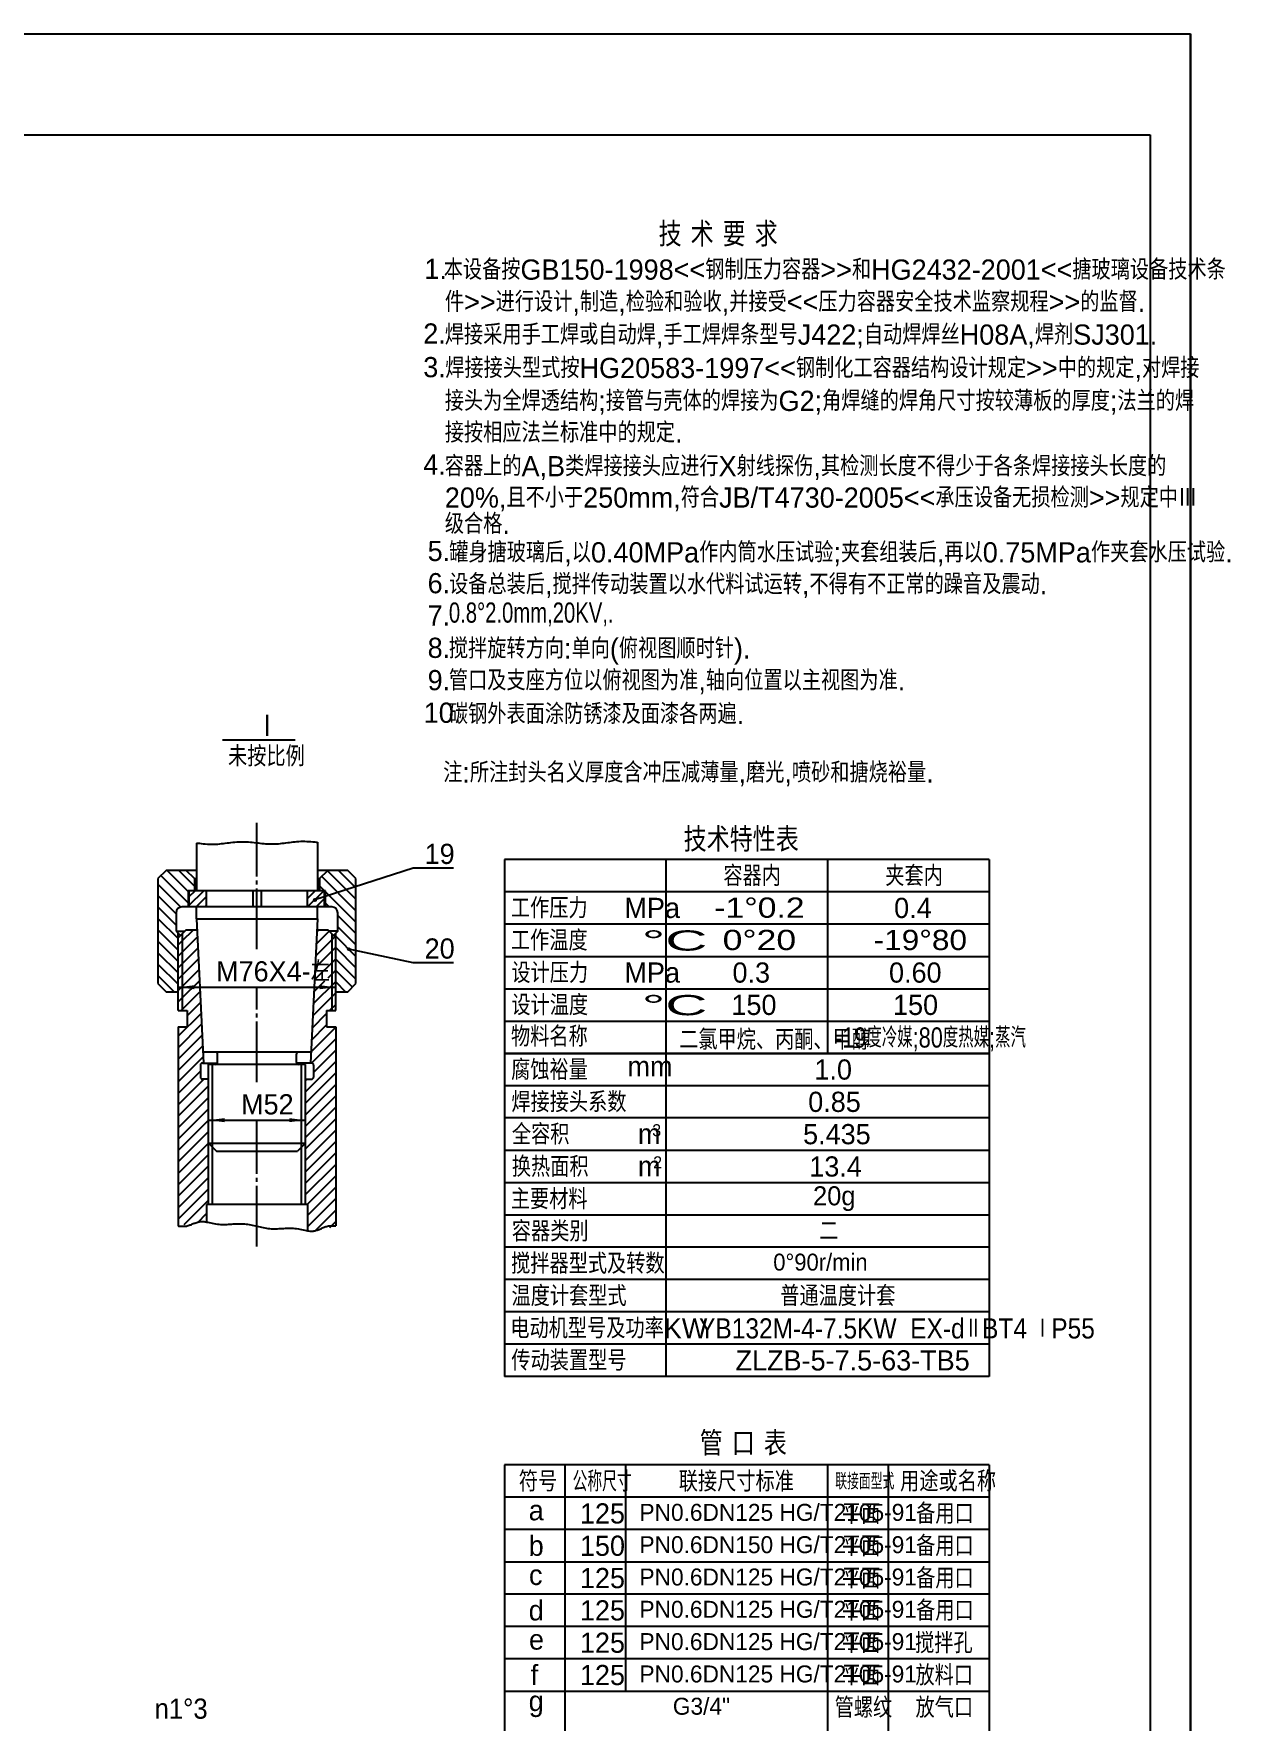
# Model space of a CAD drawing. Extents: x -623 to 82863, y -6032 to 376.
# Drawn here: x 5674.8 to 5971, y -275.4 to 142.3 of the extents above; entities that cross this region are included whole.
import ezdxf

# ---------------------------------------------------------------- set-up
doc = ezdxf.new("R2010")
doc.units = 0
doc.linetypes.add('DASHDOT', pattern=[18, 15, -1, 1, -1])
doc.layers.get('0').update_dxf_attribs({"color": 8, "linetype": 'CONTINUOUS'})
for name, color, linetype in [('1', 8, 'CONTINUOUS'), ('2', 94, 'DASHDOT'), ('5', 214, 'CONTINUOUS')]:
    doc.layers.add(name, color=color, linetype=linetype)
doc.styles.get("Standard").update_dxf_attribs({"font": 'cadt_en', "bigfont": 'cadt_hz'})
doc.styles.add('STYLE1', font='cadt_en.shx', dxfattribs={"bigfont": 'cadt_hz.shx'})
doc.styles.add('STYLE182', font='cadt_en.shx', dxfattribs={"width": 0.750162, "bigfont": 'cadt_hz.shx'})
doc.styles.add('STYLE183', font='cadt_en.shx', dxfattribs={"width": 0.94961, "bigfont": 'cadt_hz.shx'})
doc.styles.add('STYLE186', font='cadt_en.shx', dxfattribs={"width": 2.161005, "bigfont": 'cadt_hz.shx'})
doc.styles.add('STYLE187', font='cadt_en.shx', dxfattribs={"width": 2.161005, "bigfont": 'cadt_hz.shx'})
doc.styles.add('STYLE219', font='cadt_en.shx', dxfattribs={"width": 1.248089, "bigfont": 'cadt_hz.shx'})
doc.styles.add('STYLE220', font='cadt_en.shx', dxfattribs={"width": 1.168867, "bigfont": 'cadt_hz.shx'})
doc.styles.add('STYLE221', font='cadt_en.shx', dxfattribs={"width": 1.315585, "bigfont": 'cadt_hz.shx'})
doc.styles.add('STYLE222', font='cadt_en.shx', dxfattribs={"width": 0.968858, "bigfont": 'cadt_hz.shx'})
doc.dimstyles.get("Standard").update_dxf_attribs({"dimtxt": 3.5, "dimasz": 4, "dimexe": 2, "dimexo": 0, "dimgap": 1, "dimtad": 1, "dimtoh": 1, "dimdec": 4, "dimzin": 0, "dimtxsty": 'STANDARD', "dimcen": 0, "dimazin": 3, "dimtfac": 1, "dimtdec": 4, "dimtmove": 0, "dimatfit": 3, "dimtolj": 1, "dimtzin": 0})

# ---------------------------------------------------------------- blocks, each defined once
blk = doc.blocks.new('*U1')
blk.add_line((5961.14, 142.35), (5961.14, -154.65, 1))
blk = doc.blocks.new('*U2')
blk.add_line((5961.14, -451.65), (5961.14, -154.65, 1))
blk = doc.blocks.new('*U3')
blk.add_line((5961.14, -451.65), (5961.14, -154.65, 1))
blk = doc.blocks.new('*U4')
at = {"style": 'STYLE1'}
blk.add_text('注:所注封头名义厚度含冲压减薄量,磨光,喷砂和搪烧裕量.', height=5, dxfattribs=at).set_placement((5776.15, -43.02))
blk = doc.blocks.new('*U9')
at = {"style": 'STYLE1'}
for s, height, p in [('g', 5, (5797.32, -272.88)), ('G3/4"', 4.2, (5833, -273.77)), ('管螺纹', 5, (5873.05, -274.52)), ('放气口', 5, (5893.07, -274.52))]:
    blk.add_text(s, height=height, dxfattribs=at).set_placement(p)
blk = doc.blocks.new('*U142')
at = {"style": 'STYLE1'}
for s, p in [('0.4', (5887.77, -76.55)), ('0.3', (5847.77, -92.55)), ('0.60', (5886.51, -92.55)), ('150', (5847.5, -100.55)), ('150', (5887.5, -100.55)), ('二氯甲烷、丙酮、甲醇', (5834.56, -109.17))]:
    blk.add_text(s, height=5, dxfattribs=at).set_placement(p)
at = {"style": 'STYLE1', "width": 0.803261}
blk.add_text('-19度冷媒;80度热媒;蒸汽', height=5, dxfattribs=at).set_placement((5873.15, -108.62))
at = {"char_height": 5, "attachment_point": 7}
for s, insert, style in [('-1%%d0.2', (5843.25, -76.55), 'STYLE219'), ('0%%d20', (5845.33, -84.55), 'STYLE221'), ('-19%%d80', (5882.7, -84.55), 'STYLE220')]:
    blk.add_mtext(s, dxfattribs=dict(at, insert=insert, style=style))
blk = doc.blocks.new('*U143')
at = {"style": 'STYLE1'}
blk.add_text('普通温度计套', height=5, dxfattribs=at).set_placement((5859.59, -172.62))
blk = doc.blocks.new('*U144')
for p, q in [((5706.29, -66.06), (5713.06, -72.83)), ((5707.85, -64.79), (5713.06, -70)), ((5710.68, -64.79), (5714.56, -68.67)), ((5705.56, -68.16), (5711.23, -73.83)), ((5705.56, -70.99), (5710.06, -75.49)), ((5705.56, -73.81), (5710.06, -78.31)), ((5705.56, -76.64), (5710.56, -81.64)), ((5705.56, -79.47), (5710.56, -84.47)), ((5705.56, -82.3), (5710.56, -87.3)), ((5705.56, -85.13), (5710.56, -90.13)), ((5705.56, -87.96), (5710.56, -92.96)), ((5705.56, -90.79), (5709.57, -94.79, 1))]:
    blk.add_line(p, q)
blk = doc.blocks.new('*U145')
for p, q in [((5754.56, -74.73), (5746.09, -66.26)), ((5747.51, -64.85), (5754.56, -71.9)), ((5750.28, -64.79), (5754.56, -69.07)), ((5746.79, -69.79), (5745.56, -68.56)), ((5754.56, -77.56), (5747.06, -70.06)), ((5747.06, -72.89), (5747.97, -73.79)), ((5750.06, -75.89), (5754.56, -80.39)), ((5750.06, -78.72), (5754.56, -83.22)), ((5749.56, -81.05), (5754.56, -86.05)), ((5749.56, -83.87), (5754.56, -88.87)), ((5749.56, -86.7), (5754.56, -91.7)), ((5749.56, -89.53), (5753.69, -93.66)), ((5749.56, -92.36), (5751.99, -94.79, 1))]:
    blk.add_line(p, q)
blk = doc.blocks.new('*U146')
for p, q in [((5713.31, -73.37), (5716.89, -69.79)), ((5713.31, -71.25), (5714.77, -69.79)), ((5715.01, -73.79), (5717.56, -71.24)), ((5717.14, -73.79), (5717.56, -73.36, 1))]:
    blk.add_line(p, q)
blk = doc.blocks.new('*U147')
for p, q in [((5742.56, -71.7), (5744.47, -69.79)), ((5742.59, -73.79), (5746.59, -69.79)), ((5744.71, -73.79), (5746.81, -71.69, 1))]:
    blk.add_line(p, q)
blk = doc.blocks.new('*U148')
for p, q in [((5715.06, -57.98), (5715.4, -58.02, 1)), ((5715.4, -58.02), (5715.8, -58.06)), ((5715.8, -58.06), (5716.26, -58.11)), ((5716.26, -58.11), (5716.75, -58.16)), ((5716.75, -58.16), (5717.27, -58.2)), ((5717.27, -58.2), (5717.81, -58.24)), ((5717.81, -58.24), (5718.35, -58.26)), ((5718.35, -58.26), (5718.88, -58.28)), ((5718.88, -58.28), (5719.39, -58.27)), ((5719.39, -58.27), (5719.89, -58.26)), ((5719.89, -58.26), (5720.37, -58.23)), ((5720.37, -58.23), (5720.85, -58.19)), ((5720.85, -58.19), (5721.31, -58.14)), ((5721.31, -58.14), (5721.77, -58.09)), ((5721.77, -58.09), (5722.23, -58.03)), ((5722.23, -58.03), (5722.69, -57.97)), ((5722.69, -57.97), (5723.16, -57.92)), ((5723.16, -57.92), (5723.63, -57.86)), ((5723.63, -57.86), (5724.11, -57.81)), ((5724.11, -57.81), (5724.58, -57.76)), ((5724.58, -57.76), (5725.06, -57.72)), ((5725.06, -57.72), (5725.54, -57.69)), ((5725.54, -57.69), (5726.03, -57.68)), ((5726.03, -57.68), (5726.51, -57.67)), ((5726.51, -57.67), (5726.99, -57.68)), ((5726.99, -57.68), (5727.47, -57.7)), ((5727.47, -57.7), (5727.95, -57.73)), ((5727.95, -57.73), (5728.43, -57.77)), ((5728.43, -57.77), (5728.91, -57.81)), ((5728.91, -57.81), (5729.38, -57.86)), ((5729.38, -57.86), (5729.86, -57.91)), ((5729.86, -57.91), (5730.33, -57.97)), ((5730.33, -57.97), (5730.79, -58.02)), ((5730.79, -58.02), (5731.25, -58.07)), ((5731.25, -58.07), (5731.72, -58.11)), ((5731.72, -58.11), (5732.17, -58.15)), ((5732.17, -58.15), (5732.63, -58.19)), ((5732.63, -58.19), (5733.09, -58.21)), ((5733.09, -58.21), (5733.55, -58.22)), ((5733.55, -58.22), (5734.01, -58.22)), ((5734.01, -58.22), (5734.48, -58.21)), ((5734.48, -58.21), (5734.94, -58.19)), ((5734.94, -58.19), (5735.4, -58.15)), ((5735.4, -58.15), (5735.87, -58.11)), ((5735.87, -58.11), (5736.33, -58.06)), ((5736.33, -58.06), (5736.79, -58)), ((5736.79, -58), (5737.24, -57.94)), ((5737.24, -57.94), (5737.69, -57.88)), ((5737.69, -57.88), (5738.14, -57.82)), ((5738.14, -57.82), (5738.58, -57.76)), ((5738.58, -57.76), (5739.03, -57.7)), ((5739.03, -57.7), (5739.48, -57.65)), ((5739.48, -57.65), (5739.93, -57.6)), ((5739.93, -57.6), (5740.4, -57.57)), ((5740.4, -57.57), (5740.88, -57.55)), ((5740.88, -57.55), (5741.37, -57.54)), ((5741.37, -57.54), (5741.89, -57.55)), ((5741.89, -57.55), (5742.41, -57.57)), ((5742.41, -57.57), (5742.93, -57.6)), ((5742.93, -57.6), (5743.43, -57.64)), ((5743.43, -57.64), (5743.91, -57.68)), ((5743.91, -57.68), (5744.35, -57.72)), ((5744.35, -57.72), (5744.74, -57.76)), ((5744.74, -57.76), (5745.06, -57.8))]:
    blk.add_line(p, q)
blk = doc.blocks.new('*U149')
for p, q in [((5710.56, -152.78), (5710.72, -152.8, 1)), ((5710.72, -152.8), (5710.91, -152.82)), ((5710.91, -152.82), (5711.13, -152.84)), ((5711.13, -152.84), (5711.36, -152.85)), ((5711.36, -152.85), (5711.61, -152.86)), ((5711.61, -152.86), (5711.86, -152.86)), ((5711.86, -152.86), (5712.11, -152.86)), ((5712.11, -152.86), (5712.35, -152.83)), ((5712.35, -152.83), (5712.59, -152.8)), ((5712.59, -152.8), (5712.81, -152.75)), ((5712.81, -152.75), (5713.03, -152.69)), ((5713.03, -152.69), (5713.24, -152.62)), ((5713.24, -152.62), (5713.44, -152.54)), ((5713.44, -152.54), (5713.65, -152.46)), ((5713.65, -152.46), (5713.85, -152.38)), ((5713.85, -152.38), (5714.06, -152.29)), ((5714.06, -152.29), (5714.28, -152.21)), ((5714.28, -152.21), (5714.49, -152.12)), ((5714.49, -152.12), (5714.71, -152.05)), ((5714.71, -152.05), (5714.93, -151.97)), ((5714.93, -151.97), (5715.15, -151.91)), ((5715.15, -151.91), (5715.36, -151.84)), ((5715.36, -151.84), (5715.57, -151.79)), ((5715.57, -151.79), (5715.77, -151.75)), ((5715.77, -151.75), (5715.97, -151.71)), ((5715.97, -151.71), (5716.16, -151.69)), ((5716.16, -151.69), (5716.36, -151.68)), ((5716.36, -151.68), (5716.56, -151.68)), ((5716.56, -151.68), (5716.78, -151.69)), ((5716.78, -151.69), (5717.01, -151.71)), ((5717.01, -151.71), (5717.27, -151.75)), ((5717.27, -151.75), (5717.56, -151.8)), ((5717.56, -151.8), (5717.88, -151.86)), ((5717.88, -151.86), (5718.24, -151.93)), ((5718.24, -151.93), (5718.61, -152.01)), ((5718.61, -152.01), (5719.01, -152.09)), ((5719.01, -152.09), (5719.41, -152.17)), ((5719.41, -152.17), (5719.83, -152.24)), ((5719.83, -152.24), (5720.25, -152.31)), ((5720.25, -152.31), (5720.66, -152.36)), ((5720.66, -152.36), (5721.07, -152.39)), ((5721.07, -152.39), (5721.47, -152.41)), ((5721.47, -152.41), (5721.87, -152.41)), ((5721.87, -152.41), (5722.26, -152.4)), ((5722.26, -152.4), (5722.65, -152.39)), ((5722.65, -152.39), (5723.04, -152.37)), ((5723.04, -152.37), (5723.42, -152.34)), ((5723.42, -152.34), (5723.81, -152.32)), ((5723.81, -152.32), (5724.2, -152.29)), ((5724.2, -152.29), (5724.6, -152.27)), ((5724.6, -152.27), (5724.99, -152.25)), ((5724.99, -152.25), (5725.38, -152.24)), ((5725.38, -152.24), (5725.78, -152.23)), ((5725.78, -152.23), (5726.17, -152.24)), ((5726.17, -152.24), (5726.57, -152.25)), ((5726.57, -152.25), (5726.96, -152.28)), ((5726.96, -152.28), (5727.35, -152.32)), ((5727.35, -152.32), (5727.74, -152.37)), ((5727.74, -152.37), (5728.13, -152.43)), ((5728.13, -152.43), (5728.52, -152.5)), ((5728.52, -152.5), (5728.91, -152.58)), ((5728.91, -152.58), (5729.29, -152.66)), ((5729.29, -152.66), (5729.68, -152.75)), ((5729.68, -152.75), (5730.06, -152.84)), ((5730.06, -152.84), (5730.45, -152.93)), ((5730.45, -152.93), (5730.83, -153.01)), ((5730.83, -153.01), (5731.22, -153.1)), ((5731.22, -153.1), (5731.6, -153.18)), ((5731.6, -153.18), (5731.99, -153.25)), ((5731.99, -153.25), (5732.38, -153.32)), ((5732.38, -153.32), (5732.77, -153.37)), ((5732.77, -153.37), (5733.16, -153.42)), ((5733.16, -153.42), (5733.55, -153.45)), ((5733.55, -153.45), (5733.95, -153.46)), ((5733.95, -153.46), (5734.34, -153.47)), ((5734.34, -153.47), (5734.74, -153.47)), ((5734.74, -153.47), (5735.13, -153.46)), ((5735.13, -153.46), (5735.53, -153.44)), ((5735.53, -153.44), (5735.92, -153.42)), ((5735.92, -153.42), (5736.31, -153.4)), ((5736.31, -153.4), (5736.7, -153.38)), ((5736.7, -153.38), (5737.09, -153.36)), ((5737.09, -153.36), (5737.48, -153.34)), ((5737.48, -153.34), (5737.87, -153.32)), ((5737.87, -153.32), (5738.26, -153.32)), ((5738.26, -153.32), (5738.66, -153.33)), ((5738.66, -153.33), (5739.06, -153.35)), ((5739.06, -153.35), (5739.46, -153.38)), ((5739.46, -153.38), (5739.88, -153.44)), ((5739.88, -153.44), (5740.3, -153.51)), ((5740.3, -153.51), (5740.71, -153.58)), ((5740.71, -153.58), (5741.12, -153.67)), ((5741.12, -153.67), (5741.51, -153.75)), ((5741.51, -153.75), (5741.89, -153.83)), ((5741.89, -153.83), (5742.24, -153.9)), ((5742.24, -153.9), (5742.56, -153.97)), ((5742.56, -153.97), (5742.85, -154.01)), ((5742.85, -154.01), (5743.11, -154.05)), ((5743.11, -154.05), (5743.35, -154.06)), ((5743.35, -154.06), (5743.57, -154.07)), ((5743.57, -154.07), (5743.77, -154.06)), ((5743.77, -154.06), (5743.97, -154.04)), ((5743.97, -154.04), (5744.17, -154.01)), ((5744.17, -154.01), (5744.36, -153.97)), ((5744.36, -153.97), (5744.57, -153.91)), ((5744.57, -153.91), (5744.77, -153.86)), ((5744.77, -153.86), (5744.99, -153.79)), ((5744.99, -153.79), (5745.2, -153.71)), ((5745.2, -153.71), (5745.42, -153.63)), ((5745.42, -153.63), (5745.64, -153.55)), ((5745.64, -153.55), (5745.85, -153.46)), ((5745.85, -153.46), (5746.06, -153.37)), ((5746.06, -153.37), (5746.27, -153.28)), ((5746.27, -153.28), (5746.47, -153.19)), ((5746.47, -153.19), (5746.68, -153.11)), ((5746.68, -153.11), (5746.88, -153.02)), ((5746.88, -153.02), (5747.09, -152.95)), ((5747.09, -152.95), (5747.31, -152.88)), ((5747.31, -152.88), (5747.53, -152.83)), ((5747.53, -152.83), (5747.76, -152.78)), ((5747.76, -152.78), (5748.01, -152.75)), ((5748.01, -152.75), (5748.26, -152.74)), ((5748.26, -152.74), (5748.51, -152.73)), ((5748.51, -152.73), (5748.76, -152.74)), ((5748.76, -152.74), (5748.99, -152.74)), ((5748.99, -152.74), (5749.21, -152.76)), ((5749.21, -152.76), (5749.4, -152.77)), ((5749.4, -152.77), (5749.56, -152.78))]:
    blk.add_line(p, q)
blk = doc.blocks.new('*D150')
blk.add_line((5710.56, -93.68), (5749.56, -93.68))
for points in [[(5710.56, -93.68), (5714.56, -93.18), (5714.56, -94.18)], [(5749.56, -93.68), (5745.56, -94.18), (5745.56, -93.18)]]:
    blk.add_solid(points)
at = {"style": 'STYLE1'}
blk.add_text('M76X4-左', height=5, dxfattribs=at).set_placement((5719.94, -92.25))
blk = doc.blocks.new('*D151')
blk.add_line((5718.06, -126.59), (5742.06, -126.59))
for points in [[(5718.06, -126.59), (5722.06, -126.09), (5722.06, -127.09)], [(5742.06, -126.59), (5738.06, -127.09), (5738.06, -126.09)]]:
    blk.add_solid(points)
at = {"style": 'STYLE1'}
blk.add_text('M52', height=5, dxfattribs=at).set_placement((5726.13, -125.16))
blk = doc.blocks.new('*U152')
for p, q in [((5710.56, -83.19), (5711.56, -82.19)), ((5710.56, -86.02), (5711.56, -85.02)), ((5710.56, -88.85), (5711.56, -87.85)), ((5710.56, -91.68), (5711.56, -90.68)), ((5710.56, -91.68), (5710.56, -91.68)), ((5710.56, -94.51), (5711.56, -93.51)), ((5710.56, -97.33), (5711.56, -96.33)), ((5711.28, -99.45), (5711.56, -99.16, 1))]:
    blk.add_line(p, q)
blk = doc.blocks.new('*U153')
at = {"layer": '1'}
for p, q in [((5711.56, -82.19), (5714.31, -79.45)), ((5711.56, -85.02), (5715.29, -81.3)), ((5711.56, -87.85), (5715.42, -83.99)), ((5711.56, -90.68), (5715.56, -86.68)), ((5711.56, -93.51), (5715.69, -89.38)), ((5711.56, -96.33), (5715.83, -92.07)), ((5711.56, -99.16), (5715.96, -94.76)), ((5710.56, -105.82), (5716.23, -100.15)), ((5712.81, -100.74), (5716.1, -97.46)), ((5710.56, -108.65), (5716.36, -102.85)), ((5710.56, -111.48), (5716.5, -105.54)), ((5710.56, -114.3), (5716.63, -108.23)), ((5710.56, -117.13), (5716.77, -110.93)), ((5710.56, -119.96), (5716.06, -114.46)), ((5710.56, -122.79), (5716.9, -116.45)), ((5710.56, -125.62), (5718.06, -118.12)), ((5710.56, -128.45), (5718.06, -120.95)), ((5710.56, -131.28), (5718.06, -123.78)), ((5710.56, -134.1), (5718.06, -126.6)), ((5710.56, -136.93), (5718.06, -129.43)), ((5710.56, -139.76), (5718.06, -132.26)), ((5710.56, -142.59), (5718.06, -135.09)), ((5710.56, -145.42), (5718.06, -137.92)), ((5710.56, -148.25), (5718.06, -140.75)), ((5710.56, -151.07), (5718.06, -143.57)), ((5712.03, -152.44), (5718.06, -146.4)), ((5715.39, -151.9), (5717.56, -149.73, 1))]:
    blk.add_line(p, q, dxfattribs=at)
blk = doc.blocks.new('*U154')
at = {"layer": '1'}
for p, q in [((5744.61, -85.92), (5749.32, -81.2)), ((5744.76, -82.94), (5747.91, -79.79)), ((5744.9, -79.96), (5745.42, -79.45)), ((5744.31, -91.87), (5749.56, -86.62)), ((5744.46, -88.89), (5749.56, -83.79)), ((5747.65, -91.36), (5749.56, -89.45)), ((5743.86, -100.8), (5749.56, -95.1)), ((5744.01, -97.83), (5749.56, -92.28)), ((5744.16, -94.85), (5746.89, -92.12)), ((5743.71, -103.78), (5747.31, -100.18)), ((5748.05, -99.45), (5749.56, -97.93)), ((5743.42, -109.73), (5749.56, -103.59)), ((5743.57, -106.76), (5747.31, -103.01)), ((5743.53, -112.45), (5749.56, -106.42)), ((5742.06, -119.57), (5749.56, -112.07)), ((5744.06, -114.75), (5749.56, -109.25)), ((5742.06, -122.4), (5749.56, -114.9)), ((5742.06, -116.75), (5742.36, -116.45)), ((5742.06, -125.23), (5749.56, -117.73)), ((5742.06, -128.06), (5749.56, -120.56)), ((5742.06, -130.89), (5749.56, -123.39)), ((5742.06, -133.72), (5749.56, -126.22)), ((5742.06, -136.54), (5749.56, -129.04)), ((5742.06, -139.37), (5749.56, -131.87)), ((5742.06, -142.2), (5749.56, -134.7)), ((5742.06, -145.03), (5749.56, -137.53)), ((5742.47, -147.45), (5749.56, -140.36)), ((5742.56, -150.19), (5749.56, -143.19)), ((5742.56, -153.02), (5749.56, -146.02)), ((5744.6, -153.81), (5749.56, -148.84)), ((5748.08, -153.15), (5749.56, -151.67, 1))]:
    blk.add_line(p, q, dxfattribs=at)

msp = doc.modelspace()

# ---------------------------------------------------------------- linework, layer by layer
for p, q in [((5367.14288, 142.34588), (5961.14288, 142.34588)), ((5961.14288, 142.34588), (5961.14288, -698.65412, 1)), ((5961.14288, -154.65412), (5961.14288, 142.34588)), ((5831.29485, -62.04965), (5831.29485, -190.04965)), ((5871.29485, -62.04965), (5871.29485, -110.04965)), ((5768.74425, -64.24131), (5744.4185, -72.08767)), ((5778.74425, -64.24131), (5768.74425, -64.24131)), ((5713.31259, -73.79116), (5713.31259, -69.79116)), ((5911.29485, -70.04965), (5791.29485, -70.04965, 1)), ((5715.06259, -76.79116), (5715.06259, -73.79116)), ((5745.06259, -76.79116), (5745.06259, -73.79116)), ((5746.54424, -73.79116), (5746.81259, -73.5228)), ((5715.06259, -76.79116), (5745.06259, -76.79116)), ((5750.06259, -79.79116), (5750.06259, -75.29116, 6.28319)), ((5911.29485, -78.04965), (5791.29485, -78.04965, 1)), ((5710.06259, -79.79116), (5711.14102, -80.86959)), ((5711.56259, -80.44801), (5711.56259, -99.44801)), ((5744.92986, -79.44801), (5747.56259, -79.44801)), ((5749.56259, -81.44801), (5747.56259, -79.44801)), ((5750.06259, -79.79116), (5747.90574, -79.79116)), ((5748.56259, -80.44801), (5748.56259, -99.44801)), ((5750.06259, -79.79116), (5748.98417, -80.86959, 1)), ((5768.74425, -87.67003), (5752.828, -84.26694)), ((5778.74425, -87.67003), (5768.74425, -87.67003)), ((5791.29485, -86.04965), (5911.29485, -86.04965, 1)), ((5791.29485, -94.04965), (5911.29485, -94.04965)), ((5747.31259, -99.44801), (5749.56259, -99.44801)), ((5748.46455, -99.44801), (5748.56259, -99.34997)), ((5791.29485, -102.04965), (5911.29485, -102.04965, 1)), ((5911.29485, -110.04965), (5791.29485, -110.04965)), ((5791.29485, -110.04965), (5911.29485, -110.04965)), ((5719.06259, -147.44801), (5719.06259, -112.79116, 1)), ((5741.06259, -147.44801), (5741.06259, -112.79116)), ((5911.29485, -118.04965), (5791.29485, -118.04965, 1)), ((5911.29485, -126.04965), (5791.29485, -126.04965, 1)), ((5791.29485, -134.04965), (5911.29485, -134.04965, 1)), ((5791.29485, -142.04965), (5911.29485, -142.04965, 1)), ((5791.29485, -150.04965), (5911.29485, -150.04965)), ((5911.29485, -158.04965), (5791.29485, -158.04965, 1)), ((5911.29485, -166.04965), (5791.29485, -166.04965, 1)), ((5911.29485, -174.04965), (5791.29485, -174.04965)), ((5911.29485, -182.04965), (5791.29485, -182.04965)), ((5806.29485, -211.93525), (5806.29485, -323.93525)), ((5821.29485, -211.93525), (5821.29485, -267.93525, 1)), ((5871.29485, -211.93525), (5871.29485, -323.93525)), ((5886.29485, -211.93525), (5886.29485, -323.93525, 1)), ((5911.29485, -219.93525), (5791.29485, -219.93525, 1)), ((5911.29485, -227.93525), (5791.29485, -227.93525)), ((5791.29485, -235.93525), (5911.29485, -235.93525, 1)), ((5911.29485, -243.93525), (5791.29485, -243.93525, 1)), ((5911.29485, -251.93525), (5791.29485, -251.93525, 1)), ((5911.29485, -259.93525), (5791.29485, -259.93525)), ((5791.29485, -267.93525), (5911.29485, -267.93525, 1))]:
    msp.add_line(p, q)
for centre in [(5744.4185, -72.08767), (5752.828, -84.26694)]:
    msp.add_circle(centre, 0.25)
msp.add_arc((5748.56259, -75.29116), 1.5, 0, 90)
at = {"layer": '1'}
for p, q in [((5377.14288, 117.34588), (5951.14288, 117.34588)), ((5951.14288, 117.34588), (5951.14288, -688.65412, 1)), ((5721.53393, -32.47432), (5739.50851, -32.47432)), ((5715.06259, -57.97986), (5715.06259, -69.79116, 6.28319)), ((5745.06259, -57.79786), (5745.06259, -69.79116)), ((5911.29485, -62.04965), (5791.29485, -62.04965, 1)), ((5791.29485, -62.04965), (5791.29485, -190.04965)), ((5911.29485, -62.04965), (5911.29485, -190.04965)), ((5707.56259, -64.79116), (5705.56259, -66.79116)), ((5705.56259, -66.79116), (5705.56259, -92.79116)), ((5715.06259, -64.79116), (5707.56259, -64.79116)), ((5714.56259, -66.79116), (5712.56259, -64.79116)), ((5714.56259, -66.79116), (5714.56259, -69.79116)), ((5714.56259, -66.79116), (5715.06259, -66.79116)), ((5752.56259, -64.79116), (5745.06259, -64.79116)), ((5745.06259, -66.79116), (5745.56259, -66.79116)), ((5745.56259, -66.79116), (5747.56259, -64.79116)), ((5745.56259, -66.79116), (5745.56259, -69.79116)), ((5754.56259, -66.79116), (5752.56259, -64.79116)), ((5754.56259, -92.79116), (5754.56259, -66.79116)), ((5713.06259, -69.79116), (5713.06259, -73.79116)), ((5747.06259, -69.79116), (5713.06259, -69.79116)), ((5717.56259, -73.79116), (5717.56259, -69.79116)), ((5729.06259, -69.79116), (5729.06259, -73.79116)), ((5731.06259, -69.79116), (5731.06259, -73.79116)), ((5742.56259, -73.79116), (5742.56259, -69.79116)), ((5746.81259, -73.79116), (5746.81259, -69.79116)), ((5747.06259, -73.79116), (5747.06259, -69.79116)), ((5748.56259, -73.79116), (5711.56259, -73.79116)), ((5710.06259, -75.29116), (5710.06259, -79.79116)), ((5715.06259, -76.79116), (5716.84394, -112.44801, 6.28319)), ((5745.06259, -76.79116), (5743.28125, -112.44801)), ((5710.06259, -79.79116), (5712.21945, -79.79116)), ((5712.56259, -79.44801), (5710.56259, -81.44801, 1)), ((5710.56259, -99.44801), (5710.56259, -80.29116)), ((5712.56259, -79.44801), (5715.19532, -79.44801)), ((5749.56259, -99.44801), (5749.56259, -80.29116)), ((5705.56259, -92.79116), (5707.56259, -94.79116)), ((5707.56259, -94.79116), (5710.56259, -94.79116)), ((5749.56259, -94.79116), (5752.56259, -94.79116)), ((5752.56259, -94.79116), (5754.56259, -92.79116)), ((5710.56259, -99.44801), (5712.81259, -99.44801)), ((5712.81259, -99.44801), (5712.81259, -103.44801)), ((5747.31259, -99.44801), (5747.31259, -103.44801)), ((5710.56259, -103.44801), (5712.81259, -103.44801)), ((5710.56259, -103.44801), (5710.56259, -152.78366)), ((5747.31259, -103.44801), (5749.56259, -103.44801)), ((5749.56259, -103.44801), (5749.56259, -152.78366)), ((5716.56259, -112.44801), (5720.31259, -112.44801, 6.28319)), ((5743.41398, -109.79116), (5716.7112, -109.79116)), ((5720.31259, -112.29116), (5720.31259, -110.29116)), ((5739.81259, -112.29116), (5739.81259, -110.29116)), ((5743.56259, -112.44801), (5739.81259, -112.44801, 6.28319)), ((5716.06259, -112.94801), (5716.06259, -115.94801)), ((5718.06259, -116.44801), (5716.56259, -116.44801, 6.28319)), ((5718.06259, -147.44801), (5718.06259, -112.79116)), ((5742.06259, -112.79116), (5718.06259, -112.79116, 6.28319)), ((5742.06259, -147.44801), (5742.06259, -112.79116)), ((5742.06259, -116.44801), (5743.56259, -116.44801, 6.28319)), ((5744.06259, -112.94801), (5744.06259, -115.94801)), ((5718.06259, -132.29116), (5742.06259, -132.29116)), ((5718.06259, -132.29116), (5720.06259, -134.29116)), ((5742.06259, -132.29116), (5740.06259, -134.29116)), ((5720.06259, -134.29116), (5740.06259, -134.29116, 6.28319)), ((5717.56259, -147.44801), (5717.56259, -151.79739)), ((5742.56259, -147.44801), (5717.56259, -147.44801)), ((5742.56259, -147.44801), (5742.56259, -153.96591)), ((5911.29485, -190.04965), (5791.29485, -190.04965, 1)), ((5911.29485, -211.93525), (5791.29485, -211.93525, 1)), ((5791.29485, -211.93525), (5791.29485, -323.93525)), ((5911.29485, -211.93525), (5911.29485, -323.93525))]:
    msp.add_line(p, q, dxfattribs=at)
for centre, radius, start, end in [((5711.56259, -75.29116), 1.5, 90, 180), ((5716.56259, -112.94801), 0.5, 90, 180), ((5719.81259, -110.29116), 0.5, 0, 90), ((5719.81259, -112.29116), 0.5, 270, 360), ((5740.31259, -110.29116), 0.5, 90, 180), ((5740.31259, -112.29116), 0.5, 180, 270), ((5743.56259, -112.94801), 0.5, 0, 90), ((5716.56259, -115.94801), 0.5, 180, 270), ((5743.56259, -115.94801), 0.5, 270, 360)]:
    msp.add_arc(centre, radius, start, end, dxfattribs=at)
at = {"layer": '2'}
for p, q in [((5730.06259, -84.2523), (5730.06259, -53.01911)), ((5730.06259, -117.158), (5730.06259, -93.68259)), ((5730.06259, -157.85223), (5730.06259, -126.5883))]:
    msp.add_line(p, q, dxfattribs=at)

# ---------------------------------------------------------------- block references
for name in ['*U1', '*U4', '*U148', '*U144', '*U145', '*U146', '*U147', '*U142', '*U153', '*U152', '*U154', '*U149', '*U2', '*U3', '*U143', '*U9']:
    msp.add_blockref(name, (0, 0))

# ---------------------------------------------------------------- texts
at = {"style": 'STYLE1'}
for s, height, p in [('1.', 5, (5771.49441, 81.64095)), ('本设备按GB150-1998<<钢制压力容器>>和HG2432-2001<<搪玻璃设备技术条', 5, (5776.28989, 81.46645)), ('件>>进行设计,制造,检验和验收,并接受<<压力容器安全技术监察规程>>的监督.', 5, (5776.57589, 73.48845)), ('2.', 5, (5771.22097, 65.64095)), ('焊接采用手工焊或自动焊,手工焊焊条型号J422;自动焊焊丝H08A,焊剂SJ301.', 5, (5776.55289, 65.37445)), ('焊接接头型式按HG20583-1997<<钢制化工容器结构设计规定>>中的规定,对焊接', 5, (5776.66389, 57.11325)), ('3.', 5, (5771.22097, 57.32075)), ('接头为全焊透结构;接管与壳体的焊接为G2;角焊缝的焊角尺寸按较薄板的厚度;法兰的焊', 5, (5776.55089, 48.97025)), ('接按相应法兰标准中的规定.', 5, (5776.55089, 41.13225)), ('4.', 5, (5771.22097, 33.19349)), ('容器上的A,B类焊接接头应进行X射线探伤,其检测长度不得少于各条焊接接头长度的', 5, (5776.55089, 32.80599)), ('20%,且不小于250mm,符合JB/T4730-2005<<承压设备无损检测>>规定中Ⅲ', 5, (5776.55889, 25.03599)), ('级合格.', 5, (5776.55889, 18.53599)), ('5.', 5, (5772.30869, 11.81641)), ('罐身搪玻璃后,以0.40MPa作内筒水压试验;夹套组装后,再以0.75MPa作夹套水压试验.', 5, (5777.63061, 11.47091)), ('6.', 5, (5772.30869, 3.83941)), ('设备总装后,搅拌传动装置以水代料试运转,不得有不正常的躁音及震动.', 5, (5777.60761, 3.59091)), ('7.', 5, (5772.30869, -4.16059)), ('8.', 5, (5772.30869, -12.16059)), ('搅拌旋转方向:单向(俯视图顺时针).', 5, (5777.55461, -12.31209)), ('9.', 5, (5772.30869, -20.16059)), ('管口及支座方位以俯视图为准,轴向位置以主视图为准.', 5, (5777.56561, -20.22409)), ('10.', 5, (5771.33561, -28.23106)), ('碳钢外表面涂防锈漆及面漆各两遍.', 5, (5777.56561, -28.52909)), ('未按比例', 5, (5722.8955, -39.02461)), ('19', 5, (5771.55999, -63.17133)), ('容器内', 5, (5845.50931, -68.6195)), ('夹套内', 5, (5885.58255, -68.63903)), ('工作压力', 5, (5792.91399, -76.6195)), ('MPa', 5, (5821.02019, -76.55215)), ('工作温度', 5, (5792.91399, -84.6195)), ('20', 5, (5771.55999, -86.60005)), ('设计压力', 5, (5793.03118, -92.63903)), ('MPa', 5, (5821.02019, -92.55215)), ('设计温度', 5, (5793.03118, -100.6195)), ('物料名称', 5, (5792.94374, -108.4)), ('腐蚀裕量', 5, (5792.97259, -116.63903)), ('mm', 5, (5821.7732, -115.7709)), ('1.0', 5, (5868.04619, -116.55215)), ('焊接接头系数', 5, (5793.03118, -124.6195)), ('0.85', 5, (5866.50758, -124.55215)), ('全容积', 5, (5793.14837, -132.6195)), ('m', 5, (5824.36403, -132.4679)), ('3', 3, (5827.88514, -130.59065)), ('5.435', 5, (5865.2424, -132.55215)), ('换热面积', 5, (5793.14837, -140.6195)), ('m', 5, (5824.36403, -140.4679)), ('2', 3, (5828.10614, -138.54165)), ('13.4', 5, (5866.78101, -140.55215)), ('主要材料', 5, (5792.8847, -148.63903)), ('20g', 4.715789, (5867.69608, -147.67307)), ('容器类别', 5, (5793.14837, -156.6195)), ('二', 5, (5869.2345, -156.5609)), ('搅拌器型式及转数', 5, (5792.97259, -164.6195)), ('温度计套型式', 5, (5793.06048, -172.6195)), ('电动机型号及功率KW', 5, (5792.76751, -180.6195)), ('传动装置型号', 5, (5793.03118, -188.59997)), ('ZLZB-5-7.5-63-TB5', 5, (5848.52217, -188.55215)), ('符号', 5, (5794.86458, -218.52463)), ('联接尺寸标准', 5, (5834.47474, -218.52463)), ('用途或名称', 5, (5889.25481, -218.5051)), ('125', 5, (5809.99932, -226.43775)), ('PN0.6DN125 HG/T2105-91', 4.2, (5824.73908, -225.77485)), ('备用口', 5, (5893.21438, -226.5051)), ('a', 5, (5797.3246, -225.6565)), ('平面', 5, (5874.86458, -226.52463)), ('b', 5, (5797.3246, -234.43775)), ('150', 5, (5809.99932, -234.43775)), ('PN0.6DN150 HG/T2105-91', 4.2, (5824.73908, -233.77485)), ('平面', 5, (5874.86458, -234.52463)), ('备用口', 5, (5893.21438, -234.5051)), ('c', 5, (5797.39296, -241.6565)), ('125', 5, (5809.99932, -242.43775)), ('PN0.6DN125 HG/T2105-91', 4.2, (5824.73908, -241.77485)), ('平面', 5, (5874.86458, -242.52463)), ('备用口', 5, (5893.21438, -242.5051)), ('d', 5, (5797.3246, -250.43775)), ('125', 5, (5809.99932, -250.43775)), ('PN0.6DN125 HG/T2105-91', 4.2, (5824.73908, -249.77485)), ('平面', 5, (5874.86458, -250.52463)), ('备用口', 5, (5893.21438, -250.5051)), ('e', 5, (5797.39296, -257.6565)), ('125', 5, (5809.99932, -258.43775)), ('PN0.6DN125 HG/T2105-91', 4.2, (5824.73908, -257.77485)), ('平面', 5, (5874.86458, -258.52463)), ('搅拌孔', 5, (5892.95071, -258.54416)), ('f', 5, (5797.80311, -266.43775)), ('125', 5, (5809.99932, -266.43775)), ('PN0.6DN125 HG/T2105-91', 4.2, (5824.73908, -265.77485)), ('平面', 5, (5874.86458, -266.52463)), ('放料口', 5, (5893.05325, -266.52463))]:
    msp.add_text(s, height=height, dxfattribs=at).set_placement(p)
for s, height, width, p in [('YB132M-4-7.5KW  EX-dⅡBT4 ⅠP55', 5, 0.907235, (5839.4946, -180.63465)), ('公称尺寸', 5, 0.770655, (5808.18394, -218.5051)), ('联接面型式', 4, 0.768839, (5873.20994, -217.99113))]:
    msp.add_text(s, height=height, dxfattribs=dict(at, width=width)).set_placement(p)
at = {"attachment_point": 7}
for s, insert, char_height, style in [('0.8%%d2.0mm,20KV,.', (5777.56561, -4.36609), 5, 'STYLE182'), ('%%dC', (5825.33911, -84.68674), 5, 'STYLE186'), ('%%dC', (5825.33911, -100.68674), 5, 'STYLE187'), (' 0%%d90r/min', (5856.3476, -163.88925), 4.2, 'STYLE222')]:
    msp.add_mtext(s, dxfattribs=dict(at, insert=insert, char_height=char_height, style=style))
at = {"layer": '1', "style": 'STYLE1'}
for s, p in [('技 术 要 求', (5829.47076, 89.68032)), ('Ⅰ', (5729.7297, -32.0568)), ('技术特性表', (5835.67369, -60.13753)), ('管 口 表', (5839.66179, -209.64299))]:
    msp.add_text(s, height=6, dxfattribs=at).set_placement(p)
at = {"layer": '5', "insert": (5704.72224, -274.83321), "char_height": 5, "attachment_point": 7, "style": 'STYLE183'}
msp.add_mtext('n1%%d3', dxfattribs=at)

# ---------------------------------------------------------------- dimensions: what is measured, and where the dimension line sits
for base, p1, p2, text, picture, middle in [((5749.56259, -93.68259), (5710.56259, -93.67614), (5749.56259, -93.67614), 'M76X4-左', '*D150', (5730.06259, -93.68259)), ((5742.06259, -126.5883), (5718.06259, -126.78249), (5742.06259, -126.78249), 'M52', '*D151', (5730.06259, -126.5883))]:
    dim = msp.add_linear_dim(base=base, p1=p1, p2=p2, text=text, dimstyle='STANDARD')
    dim.commit()
    dim.dimension.update_dxf_attribs({"geometry": picture, "text_midpoint": middle})

doc.saveas('drawing.dxf')
